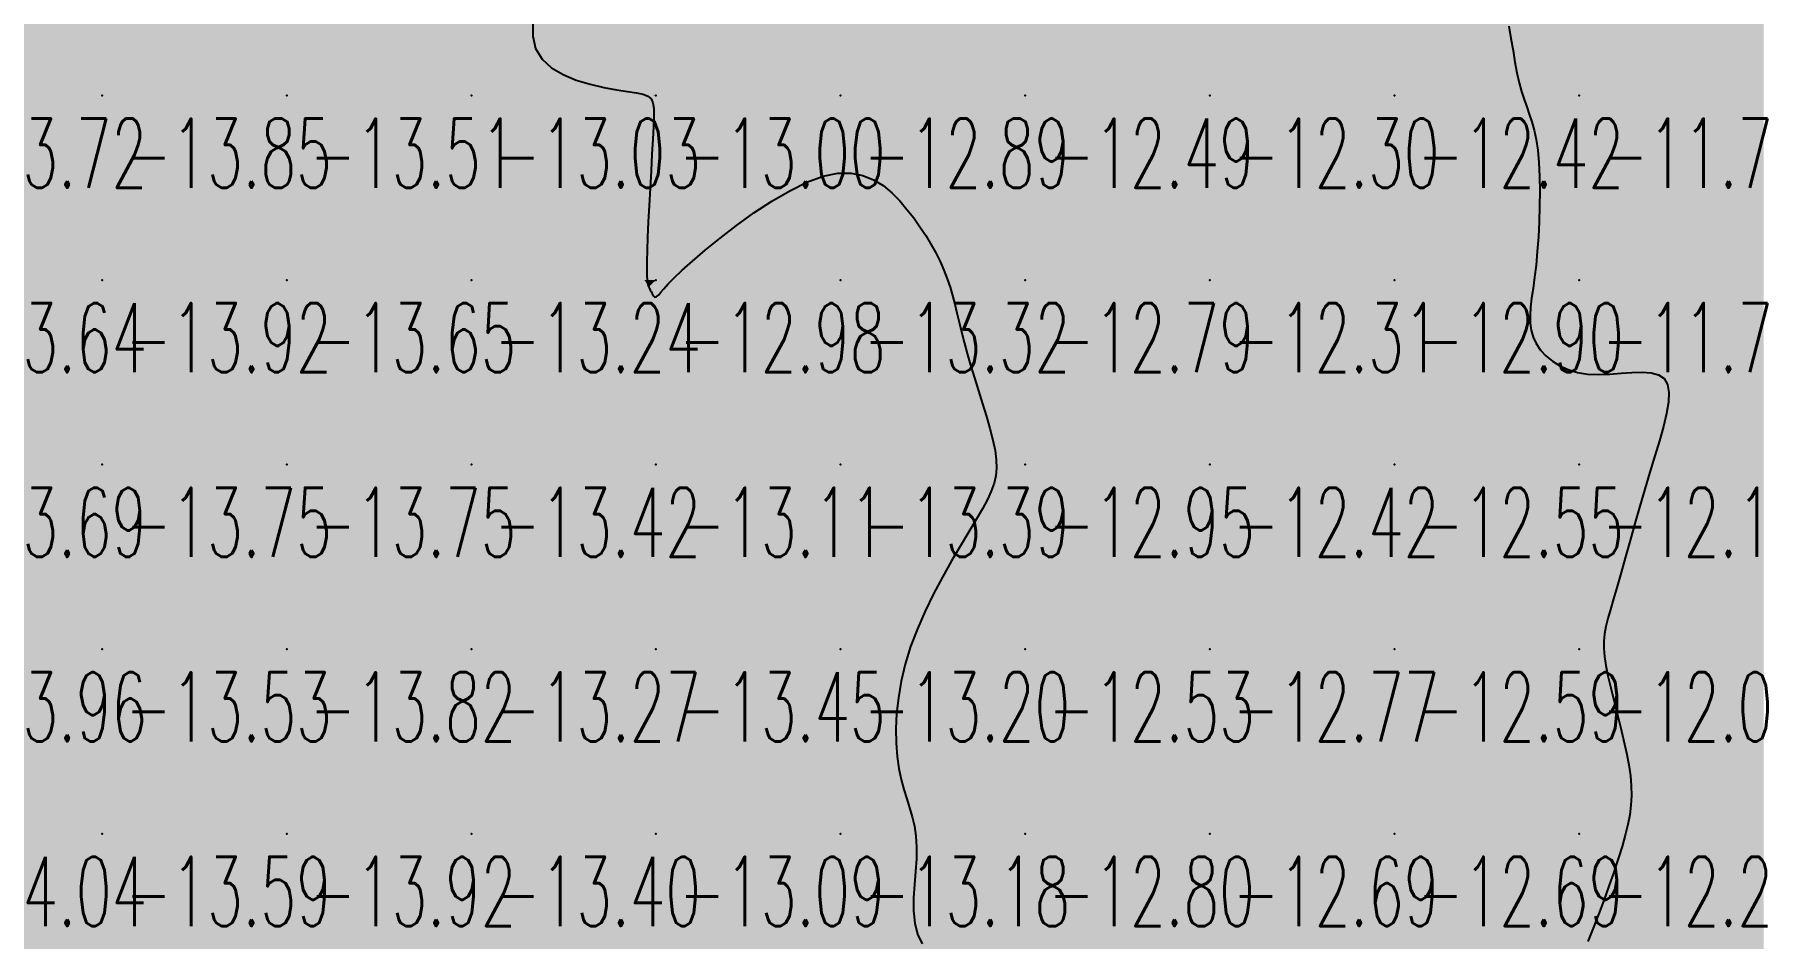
# Model space of a CAD drawing. Header units: millimetres. Extents: x 88261 to 90953, y 390274 to 392322.
# Drawn here: x 89756.6 to 89850.2, y 391011.6 to 391060.5 of the extents above; entities that cross this region are included whole.
import ezdxf
from ezdxf.enums import TextEntityAlignment as Align

# ---------------------------------------------------------------- set-up
doc = ezdxf.new("R2010")
doc.units = ezdxf.units.MM
doc.header["$LTSCALE"] = 25
for name, color, linetype in [('CN_03_00', 7, 'Continuous'), ('COTEAlt', 7, 'Continuous'), ('TN_COLORIAGE', 7, 'Continuous')]:
    doc.layers.add(name, color=color, linetype=linetype)
doc.styles.add('Simplex 1.0', font='Simplex.shx', dxfattribs={"width": 0.99, "height": 2.5})
doc.styles.get("Standard").update_dxf_attribs({"font": 'times.ttf'})

# ---------------------------------------------------------------- blocks, each defined once
blk = doc.blocks.new('COTE')
at = {"color": 0}
blk.add_point((0, 0), dxfattribs=at)
at = {"layer": 'COTEAlt'}
blk.add_attdef('ALT', text='', height=3.75, dxfattribs=at).set_placement((1.25, -1.25), align=Align.TOP_LEFT)

msp = doc.modelspace()

# ---------------------------------------------------------------- linework, layer by layer
at = {"layer": 'CN_03_00', "flags": 128}
for points, elevation in [([(89783.586, 391061.232), (89783.574, 391060.458), (89783.732, 391059.779), (89784.081, 391059.209), (89784.592, 391058.743), (89785.223, 391058.369), (89785.932, 391058.074), (89786.677, 391057.848), (89787.416, 391057.677), (89788.107, 391057.549), (89788.708, 391057.454), (89789.187, 391057.378), (89789.548, 391057.3), (89789.808, 391057.197), (89789.982, 391057.049), (89790.084, 391056.834), (89790.129, 391056.528), (89790.133, 391056.111), (89790.11, 391055.56), (89790.074, 391054.864), (89790.031, 391054.05), (89789.982, 391053.157), (89789.931, 391052.223), (89789.881, 391051.286), (89789.835, 391050.385), (89789.797, 391049.557), (89789.768, 391048.842), (89789.753, 391048.267), (89789.75, 391047.822), (89789.757, 391047.488), (89789.773, 391047.244), (89789.797, 391047.071), (89789.827, 391046.949), (89789.861, 391046.859), (89789.899, 391046.779), (89789.939, 391046.696), (89789.981, 391046.609), (89790.024, 391046.524), (89790.069, 391046.447), (89790.116, 391046.382), (89790.164, 391046.336), (89790.214, 391046.314), (89790.266, 391046.321), (89790.322, 391046.362), (89790.398, 391046.446), (89790.51, 391046.58), (89790.676, 391046.771), (89790.913, 391047.028), (89791.24, 391047.358), (89791.673, 391047.769), (89792.23, 391048.269), (89792.921, 391048.859), (89793.725, 391049.512), (89794.613, 391050.194), (89795.556, 391050.871), (89796.526, 391051.51), (89797.493, 391052.078), (89798.43, 391052.54), (89799.307, 391052.863), (89800.102, 391053.023), (89800.816, 391053.031), (89801.458, 391052.908), (89802.034, 391052.675), (89802.554, 391052.354), (89803.023, 391051.965), (89803.451, 391051.53), (89803.844, 391051.069), (89804.21, 391050.6), (89804.549, 391050.128), (89804.861, 391049.655), (89805.147, 391049.181), (89805.407, 391048.708), (89805.64, 391048.237), (89805.846, 391047.77), (89806.026, 391047.309), (89806.18, 391046.852), (89806.315, 391046.395), (89806.436, 391045.931), (89806.553, 391045.453), (89806.67, 391044.954), (89806.797, 391044.428), (89806.938, 391043.867), (89807.103, 391043.265), (89807.294, 391042.619), (89807.504, 391041.939), (89807.724, 391041.241), (89807.944, 391040.54), (89808.153, 391039.851), (89808.341, 391039.188), (89808.499, 391038.567), (89808.617, 391038.002), (89808.685, 391037.503), (89808.701, 391037.055), (89808.662, 391036.637), (89808.567, 391036.227), (89808.414, 391035.806), (89808.202, 391035.353), (89807.928, 391034.846), (89807.59, 391034.265), (89807.19, 391033.595), (89806.743, 391032.843), (89806.265, 391032.023), (89805.775, 391031.149), (89805.291, 391030.234), (89804.829, 391029.292), (89804.408, 391028.335), (89804.045, 391027.378), (89803.755, 391026.433), (89803.535, 391025.508), (89803.38, 391024.61), (89803.285, 391023.746), (89803.245, 391022.923), (89803.254, 391022.148), (89803.308, 391021.427), (89803.4, 391020.769), (89803.525, 391020.176), (89803.672, 391019.634), (89803.829, 391019.128), (89803.985, 391018.64), (89804.129, 391018.153), (89804.248, 391017.651), (89804.333, 391017.116), (89804.37, 391016.531), (89804.355, 391015.886), (89804.306, 391015.196), (89804.248, 391014.482), (89804.205, 391013.763), (89804.202, 391013.062), (89804.263, 391012.4), (89804.413, 391011.796), (89804.677, 391011.272)], -13), ([(89836.441, 391060.989), (89836.563, 391060.321), (89836.674, 391059.669), (89836.78, 391059.044), (89836.889, 391058.46), (89837.005, 391057.927), (89837.134, 391057.453), (89837.272, 391057.024), (89837.414, 391056.62), (89837.556, 391056.22), (89837.691, 391055.805), (89837.815, 391055.354), (89837.923, 391054.849), (89838.01, 391054.268), (89838.071, 391053.599), (89838.108, 391052.856), (89838.122, 391052.061), (89838.115, 391051.235), (89838.09, 391050.4), (89838.048, 391049.576), (89837.99, 391048.786), (89837.92, 391048.051), (89837.84, 391047.386), (89837.758, 391046.789), (89837.684, 391046.251), (89837.628, 391045.764), (89837.598, 391045.319), (89837.604, 391044.907), (89837.656, 391044.521), (89837.764, 391044.151), (89837.934, 391043.792), (89838.166, 391043.448), (89838.457, 391043.128), (89838.805, 391042.84), (89839.208, 391042.589), (89839.661, 391042.386), (89840.164, 391042.236), (89840.712, 391042.148), (89841.301, 391042.125), (89841.912, 391042.147), (89842.524, 391042.19), (89843.117, 391042.232), (89843.668, 391042.248), (89844.157, 391042.215), (89844.563, 391042.108), (89844.865, 391041.904), (89845.047, 391041.584), (89845.119, 391041.154), (89845.097, 391040.624), (89844.994, 391040.004), (89844.827, 391039.304), (89844.611, 391038.535), (89844.361, 391037.706), (89844.092, 391036.829), (89843.818, 391035.915), (89843.544, 391034.98), (89843.274, 391034.043), (89843.012, 391033.123), (89842.762, 391032.236), (89842.527, 391031.402), (89842.312, 391030.638), (89842.12, 391029.962), (89841.954, 391029.387), (89841.817, 391028.894), (89841.711, 391028.461), (89841.637, 391028.063), (89841.598, 391027.678), (89841.595, 391027.28), (89841.63, 391026.847), (89841.704, 391026.355), (89841.819, 391025.787), (89841.965, 391025.154), (89842.133, 391024.473), (89842.313, 391023.763), (89842.494, 391023.041), (89842.666, 391022.324), (89842.819, 391021.631), (89842.944, 391020.98), (89843.031, 391020.382), (89843.08, 391019.827), (89843.091, 391019.301), (89843.063, 391018.788), (89842.998, 391018.271), (89842.896, 391017.737), (89842.756, 391017.17), (89842.58, 391016.553), (89842.369, 391015.877), (89842.128, 391015.154), (89841.865, 391014.4), (89841.586, 391013.632), (89841.299, 391012.866), (89841.011, 391012.12), (89840.729, 391011.41)], -12)]:
    msp.add_lwpolyline(points, dxfattribs=dict(at, elevation=elevation))
at = {"layer": 'TN_COLORIAGE', "color": 221}
for points in [[(89750.249, 391067.239, -13.348), (89750.249, 391057.239, -13.348), (89760.249, 391067.239, -13.348)], [(89750.249, 391057.239, -13.348), (89760.249, 391057.239, -13.348), (89760.249, 391067.239, -13.348)], [(89760.249, 391067.239, -13.532), (89760.249, 391057.239, -13.532), (89770.249, 391067.239, -13.532)], [(89760.249, 391057.239, -13.532), (89770.249, 391057.239, -13.532), (89770.249, 391067.239, -13.532)], [(89770.249, 391067.239, -13.299), (89770.249, 391057.239, -13.299), (89780.249, 391067.239, -13.299)], [(89770.249, 391057.239, -13.299), (89780.249, 391057.239, -13.299), (89780.249, 391067.239, -13.299)], [(89780.249, 391067.239, -13), (89786.05, 391067.239, -13), (89780.249, 391057.239, -13), (89781.557, 391058.548, -13)], [(89781.557, 391058.548, -13.033), (89790.115, 391057.239, -13.033), (89780.249, 391057.239, -13.033)], [(89750.249, 391057.239, -13.855), (89750.249, 391047.239, -13.855), (89760.249, 391057.239, -13.855)], [(89750.249, 391047.239, -13.855), (89760.249, 391047.239, -13.855), (89760.249, 391057.239, -13.855)], [(89760.249, 391057.239, -13.508), (89760.249, 391047.239, -13.508), (89770.249, 391057.239, -13.508)], [(89760.249, 391047.239, -13.508), (89770.249, 391047.239, -13.508), (89770.249, 391057.239, -13.508)], [(89770.249, 391057.239, -13.033), (89770.249, 391047.239, -13.033), (89780.249, 391057.239, -13.033)], [(89770.249, 391047.239, -13.033), (89780.249, 391047.239, -13.033), (89780.249, 391057.239, -13.033)], [(89780.249, 391047.239, -13), (89790.23, 391057.221, -13), (89780.249, 391057.239, -13), (89790.115, 391057.239, -13)], [(89789.625, 391047.239, -13.24), (89790.23, 391057.221, -13.24), (89780.249, 391047.239, -13.24)], [(89800.249, 391054.706, -13.321), (89790.721, 391047.239, -13.321), (89800.249, 391047.239, -13.321)], [(89804.126, 391051.117, -13.321), (89800.249, 391054.706, -13.321), (89800.249, 391047.239, -13.321)], [(89804.126, 391051.117, -13.321), (89806.31, 391047.239, -13.321), (89800.249, 391047.239, -13.321)], [(89750.249, 391047.239, -13.92), (89750.249, 391037.239, -13.92), (89760.249, 391047.239, -13.92)], [(89750.249, 391037.239, -13.92), (89760.249, 391037.239, -13.92), (89760.249, 391047.239, -13.92)], [(89760.249, 391047.239, -13.653), (89760.249, 391037.239, -13.653), (89770.249, 391047.239, -13.653)], [(89760.249, 391037.239, -13.653), (89770.249, 391037.239, -13.653), (89770.249, 391047.239, -13.653)], [(89770.249, 391047.239, -13.24), (89770.249, 391037.239, -13.24), (89780.249, 391047.239, -13.24)], [(89770.249, 391037.239, -13.24), (89780.249, 391037.239, -13.24), (89780.249, 391047.239, -13.24)], [(89780.249, 391037.239, -13), (89789.88, 391046.871, -13), (89780.249, 391047.239, -13), (89789.625, 391047.239, -13)], [(89790.249, 391037.239, -13.321), (89800.249, 391037.239, -13.321), (89800.249, 391047.239, -13.321)], [(89800.249, 391047.239, -13), (89790.721, 391047.239, -13), (89790.249, 391037.239, -13), (89790.249, 391045.953, -13)], [(89800.249, 391037.239, -13), (89806.787, 391043.778, -13), (89800.249, 391047.239, -13), (89806.31, 391047.239, -13)], [(89780.249, 391037.239, -13), (89789.88, 391046.871, -13), (89790.249, 391037.239, -13), (89790.249, 391045.953, -13)], [(89806.787, 391043.778, -13.394), (89809.157, 391037.239, -13.394), (89800.249, 391037.239, -13.394)], [(89750.249, 391037.239, -13.747), (89750.249, 391027.239, -13.747), (89760.249, 391037.239, -13.747)], [(89750.249, 391027.239, -13.747), (89760.249, 391027.239, -13.747), (89760.249, 391037.239, -13.747)], [(89760.249, 391037.239, -13.755), (89760.249, 391027.239, -13.755), (89770.249, 391037.239, -13.755)], [(89760.249, 391027.239, -13.755), (89770.249, 391027.239, -13.755), (89770.249, 391037.239, -13.755)], [(89770.249, 391037.239, -13.417), (89770.249, 391027.239, -13.417), (89780.249, 391037.239, -13.417)], [(89770.249, 391027.239, -13.417), (89780.249, 391027.239, -13.417), (89780.249, 391037.239, -13.417)], [(89780.249, 391037.239, -13.108), (89780.249, 391027.239, -13.108), (89790.249, 391037.239, -13.108)], [(89780.249, 391027.239, -13.108), (89790.249, 391027.239, -13.108), (89790.249, 391037.239, -13.108)], [(89790.249, 391027.239, -13.394), (89800.249, 391027.239, -13.394), (89800.249, 391037.239, -13.394)], [(89790.249, 391037.239, -13.394), (89790.249, 391027.239, -13.394), (89800.249, 391037.239, -13.394)], [(89800.249, 391037.239, -13), (89809.157, 391037.239, -13), (89800.249, 391027.239, -13), (89808.287, 391035.278, -13)], [(89803.235, 391027.239, -13.198), (89808.287, 391035.278, -13.198), (89800.249, 391027.239, -13.198)], [(89750.249, 391022.009, -13.527), (89750.998, 391017.989, -13.527), (89750.249, 391027.239, -13.527), (89760.249, 391027.239, -13.527)], [(89751.101, 391017.239, -13.527), (89750.998, 391017.989, -13.527), (89760.249, 391017.239, -13.527), (89760.249, 391027.239, -13.527)], [(89760.249, 391027.239, -13.822), (89760.249, 391017.239, -13.822), (89770.249, 391027.239, -13.822)], [(89760.249, 391017.239, -13.822), (89770.249, 391017.239, -13.822), (89770.249, 391027.239, -13.822)], [(89770.249, 391027.239, -13.271), (89770.249, 391017.239, -13.271), (89780.249, 391027.239, -13.271)], [(89770.249, 391017.239, -13.271), (89780.249, 391017.239, -13.271), (89780.249, 391027.239, -13.271)], [(89780.249, 391027.239, -13.449), (89780.249, 391017.239, -13.449), (89790.249, 391027.239, -13.449)], [(89780.249, 391017.239, -13.449), (89790.249, 391017.239, -13.449), (89790.249, 391027.239, -13.449)], [(89790.249, 391017.239, -13.198), (89800.249, 391017.239, -13.198), (89800.249, 391027.239, -13.198)], [(89790.249, 391027.239, -13.198), (89790.249, 391017.239, -13.198), (89800.249, 391027.239, -13.198)], [(89800.249, 391027.239, -13), (89803.235, 391027.239, -13), (89800.249, 391017.239, -13), (89803.043, 391020.034, -13)], [(89803.043, 391020.034, -13.18), (89804.993, 391017.239, -13.18), (89800.249, 391017.239, -13.18)], [(89750.249, 391014.93, -13.588), (89751.101, 391017.239, -13.588), (89750.249, 391007.239, -13.588), (89760.249, 391017.239, -13.588)], [(89750.249, 391007.239, -13.588), (89760.249, 391007.239, -13.588), (89760.249, 391017.239, -13.588)], [(89760.249, 391017.239, -13.92), (89760.249, 391007.239, -13.92), (89770.249, 391017.239, -13.92)], [(89760.249, 391007.239, -13.92), (89770.249, 391007.239, -13.92), (89770.249, 391017.239, -13.92)], [(89770.249, 391017.239, -13.405), (89770.249, 391007.239, -13.405), (89780.249, 391017.239, -13.405)], [(89770.249, 391007.239, -13.405), (89780.249, 391007.239, -13.405), (89780.249, 391017.239, -13.405)], [(89780.249, 391017.239, -13.086), (89780.249, 391007.239, -13.086), (89790.249, 391017.239, -13.086)], [(89780.249, 391007.239, -13.086), (89790.249, 391007.239, -13.086), (89790.249, 391017.239, -13.086)], [(89790.249, 391007.239, -13.18), (89800.249, 391007.239, -13.18), (89800.249, 391017.239, -13.18)], [(89790.249, 391017.239, -13.18), (89790.249, 391007.239, -13.18), (89800.249, 391017.239, -13.18)], [(89800.249, 391017.239, -13), (89804.993, 391017.239, -13), (89800.249, 391007.239, -13), (89803.205, 391010.195, -13)]]:
    msp.add_solid(points, dxfattribs=at)
at = {"layer": 'TN_COLORIAGE', "color": 211}
for points in [[(89781.557, 391058.548, -12.783), (89786.05, 391067.239, -12.783), (89790.249, 391067.239, -12.783)], [(89790.115, 391057.239, -12.783), (89781.557, 391058.548, -12.783), (89790.249, 391057.239, -12.783), (89790.249, 391067.239, -12.783)], [(89790.249, 391057.239, -12.586), (89800.249, 391057.239, -12.586), (89800.249, 391067.239, -12.586)], [(89790.249, 391067.239, -12.586), (89790.249, 391057.239, -12.586), (89800.249, 391067.239, -12.586)], [(89800.249, 391057.239, -12.515), (89810.249, 391057.239, -12.515), (89810.249, 391067.239, -12.515)], [(89800.249, 391067.239, -12.515), (89800.249, 391057.239, -12.515), (89810.249, 391067.239, -12.515)], [(89810.249, 391057.239, -12.272), (89820.249, 391057.239, -12.272), (89820.249, 391067.239, -12.272)], [(89810.249, 391067.239, -12.272), (89810.249, 391057.239, -12.272), (89820.249, 391067.239, -12.272)], [(89820.249, 391057.239, -12.132), (89830.249, 391057.239, -12.132), (89830.249, 391067.239, -12.132)], [(89820.249, 391067.239, -12.132), (89820.249, 391057.239, -12.132), (89830.249, 391067.239, -12.132)], [(89830.249, 391057.239, -12), (89836.331, 391063.321, -12), (89830.249, 391067.239, -12), (89833.514, 391067.239, -12)], [(89836.331, 391063.321, -12.424), (89836.852, 391057.239, -12.424), (89830.249, 391057.239, -12.424)], [(89790.23, 391057.221, -12.984), (89789.625, 391047.239, -12.984), (89790.249, 391057.239, -12.984), (89790.249, 391047.239, -12.984)], [(89790.115, 391057.239, -13), (89790.23, 391057.221, -13), (89790.249, 391057.239, -13)], [(89790.721, 391047.239, -12.891), (89800.249, 391054.706, -12.891), (89790.249, 391047.239, -12.891), (89800.249, 391057.239, -12.891)], [(89790.249, 391057.239, -12.891), (89790.249, 391047.239, -12.891), (89800.249, 391057.239, -12.891)], [(89800.249, 391054.706, -12.492), (89804.126, 391051.117, -12.492), (89800.249, 391057.239, -12.492), (89810.249, 391057.239, -12.492)], [(89806.31, 391047.239, -12.492), (89804.126, 391051.117, -12.492), (89810.249, 391047.239, -12.492), (89810.249, 391057.239, -12.492)], [(89810.249, 391047.239, -12.296), (89820.249, 391047.239, -12.296), (89820.249, 391057.239, -12.296)], [(89810.249, 391057.239, -12.296), (89810.249, 391047.239, -12.296), (89820.249, 391057.239, -12.296)], [(89820.249, 391047.239, -12.424), (89830.249, 391047.239, -12.424), (89830.249, 391057.239, -12.424)], [(89820.249, 391057.239, -12.424), (89820.249, 391047.239, -12.424), (89830.249, 391057.239, -12.424)], [(89830.249, 391047.239, -12), (89838.292, 391055.282, -12), (89830.249, 391057.239, -12), (89836.852, 391057.239, -12)], [(89838.039, 391047.239, -12.896), (89838.292, 391055.282, -12.896), (89830.249, 391047.239, -12.896)], [(89789.625, 391047.239, -12.984), (89789.88, 391046.871, -12.984), (89790.249, 391047.239, -12.984)], [(89790.249, 391045.953, -12.984), (89789.88, 391046.871, -12.984), (89790.249, 391047.239, -12.984)], [(89790.249, 391045.953, -12.984), (89790.721, 391047.239, -12.984), (89790.249, 391047.239, -12.984)], [(89806.31, 391047.239, -12.791), (89806.787, 391043.778, -12.791), (89810.249, 391047.239, -12.791)], [(89809.157, 391037.239, -12.791), (89806.787, 391043.778, -12.791), (89810.249, 391037.239, -12.791), (89810.249, 391047.239, -12.791)], [(89810.249, 391037.239, -12.315), (89820.249, 391037.239, -12.315), (89820.249, 391047.239, -12.315)], [(89810.249, 391047.239, -12.315), (89810.249, 391037.239, -12.315), (89820.249, 391047.239, -12.315)], [(89820.249, 391037.239, -12.896), (89830.249, 391037.239, -12.896), (89830.249, 391047.239, -12.896)], [(89820.249, 391047.239, -12.896), (89820.249, 391037.239, -12.896), (89830.249, 391047.239, -12.896)], [(89830.249, 391047.239, -12), (89838.039, 391047.239, -12), (89830.249, 391037.239, -12), (89837.073, 391044.064, -12)], [(89830.249, 391037.239, -12), (89837.073, 391044.064, -12), (89840.249, 391037.239, -12), (89840.249, 391041.408, -12)], [(89844.129, 391037.239, -12.182), (89846.203, 391043.194, -12.182), (89840.249, 391037.239, -12.182)], [(89840.249, 391041.408, -12.182), (89846.203, 391043.194, -12.182), (89840.249, 391037.239, -12.182)], [(89808.287, 391035.278, -12.535), (89803.235, 391027.239, -12.535), (89810.249, 391037.239, -12.535), (89810.249, 391027.239, -12.535)], [(89808.287, 391035.278, -12.952), (89809.157, 391037.239, -12.952), (89810.249, 391037.239, -12.952)], [(89810.249, 391027.239, -12.424), (89820.249, 391027.239, -12.424), (89820.249, 391037.239, -12.424)], [(89810.249, 391037.239, -12.424), (89810.249, 391027.239, -12.424), (89820.249, 391037.239, -12.424)], [(89820.249, 391027.239, -12.547), (89830.249, 391027.239, -12.547), (89830.249, 391037.239, -12.547)], [(89820.249, 391037.239, -12.547), (89820.249, 391027.239, -12.547), (89830.249, 391037.239, -12.547)], [(89830.249, 391027.239, -12.182), (89840.249, 391027.239, -12.182), (89840.249, 391037.239, -12.182)], [(89830.249, 391037.239, -12.182), (89830.249, 391027.239, -12.182), (89840.249, 391037.239, -12.182)], [(89840.249, 391037.239, -12), (89844.129, 391037.239, -12), (89840.249, 391027.239, -12), (89841.833, 391028.824, -12)], [(89841.258, 391027.239, -12.054), (89841.833, 391028.824, -12.054), (89840.249, 391027.239, -12.054)], [(89804.993, 391017.239, -12.535), (89803.043, 391020.034, -12.535), (89810.249, 391017.239, -12.535), (89810.249, 391027.239, -12.535)], [(89803.043, 391020.034, -12.535), (89803.235, 391027.239, -12.535), (89810.249, 391027.239, -12.535)], [(89810.249, 391017.239, -12.771), (89820.249, 391017.239, -12.771), (89820.249, 391027.239, -12.771)], [(89810.249, 391027.239, -12.771), (89810.249, 391017.239, -12.771), (89820.249, 391027.239, -12.771)], [(89820.249, 391017.239, -12.585), (89830.249, 391017.239, -12.585), (89830.249, 391027.239, -12.585)], [(89820.249, 391027.239, -12.585), (89820.249, 391017.239, -12.585), (89830.249, 391027.239, -12.585)], [(89830.249, 391017.239, -12.054), (89840.249, 391017.239, -12.054), (89840.249, 391027.239, -12.054)], [(89830.249, 391027.239, -12.054), (89830.249, 391017.239, -12.054), (89840.249, 391027.239, -12.054)], [(89840.249, 391017.239, -12), (89843.359, 391020.35, -12), (89840.249, 391027.239, -12), (89841.258, 391027.239, -12)], [(89842.968, 391017.239, -12.217), (89843.359, 391020.35, -12.217), (89840.249, 391017.239, -12.217)], [(89810.249, 391009.613, -12.8), (89803.205, 391010.195, -12.8), (89810.249, 391017.239, -12.8)], [(89803.205, 391010.195, -12.8), (89804.993, 391017.239, -12.8), (89810.249, 391017.239, -12.8)], [(89810.249, 391009.613, -12.693), (89811.935, 391008.925, -12.693), (89810.249, 391017.239, -12.693), (89820.249, 391017.239, -12.693)], [(89814.783, 391007.239, -12.693), (89811.935, 391008.925, -12.693), (89820.249, 391007.239, -12.693), (89820.249, 391017.239, -12.693)], [(89820.249, 391007.239, -12.694), (89830.249, 391007.239, -12.694), (89830.249, 391017.239, -12.694)], [(89820.249, 391017.239, -12.694), (89820.249, 391007.239, -12.694), (89830.249, 391017.239, -12.694)], [(89830.249, 391007.239, -12), (89838.794, 391007.239, -12), (89840.249, 391017.239, -12), (89840.249, 391010.01, -12)], [(89830.249, 391017.239, -12.217), (89830.249, 391007.239, -12.217), (89840.249, 391017.239, -12.217)], [(89842.968, 391017.239, -12.217), (89840.249, 391010.01, -12.217), (89840.249, 391017.239, -12.217)]]:
    msp.add_solid(points, dxfattribs=at)
at = {"layer": 'TN_COLORIAGE', "color": 201}
for points in [[(89836.852, 391057.239, -11.727), (89836.331, 391063.321, -11.727), (89840.249, 391057.239, -11.727), (89840.249, 391067.239, -11.727)], [(89840.249, 391057.239, -11.774), (89850.249, 391057.239, -11.774), (89850.249, 391067.239, -11.774)], [(89840.249, 391067.239, -11.774), (89840.249, 391057.239, -11.774), (89850.249, 391067.239, -11.774)], [(89836.852, 391057.239, -11.782), (89838.292, 391055.282, -11.782), (89840.249, 391057.239, -11.782)], [(89838.292, 391055.282, -11.746), (89838.039, 391047.239, -11.746), (89840.249, 391057.239, -11.746), (89840.249, 391047.239, -11.746)], [(89840.249, 391047.239, -11.836), (89850.249, 391047.239, -11.836), (89850.249, 391057.239, -11.836)], [(89840.249, 391057.239, -11.836), (89840.249, 391047.239, -11.836), (89850.249, 391057.239, -11.836)], [(89840.249, 391041.408, -11.746), (89837.073, 391044.064, -11.746), (89840.249, 391047.239, -11.746)], [(89837.073, 391044.064, -11.746), (89838.039, 391047.239, -11.746), (89840.249, 391047.239, -11.746)], [(89846.203, 391043.194, -11.746), (89840.249, 391041.408, -11.746), (89850.249, 391047.239, -11.746), (89840.249, 391047.239, -11.746)], [(89846.203, 391043.194, -11.713), (89844.129, 391037.239, -11.713), (89850.249, 391047.239, -11.713), (89850.249, 391037.239, -11.713)], [(89841.833, 391028.824, -11.519), (89841.258, 391027.239, -11.519), (89850.249, 391037.239, -11.519), (89850.249, 391027.239, -11.519)], [(89841.833, 391028.824, -11.713), (89844.129, 391037.239, -11.713), (89850.249, 391037.239, -11.713)], [(89841.258, 391027.239, -11.519), (89843.359, 391020.35, -11.519), (89850.249, 391027.239, -11.519)], [(89843.359, 391020.35, -11.419), (89842.968, 391017.239, -11.419), (89850.249, 391027.239, -11.419), (89850.249, 391017.239, -11.419)], [(89840.249, 391007.239, -11.419), (89850.249, 391007.239, -11.419), (89850.249, 391017.239, -11.419)], [(89840.249, 391010.01, -11.419), (89842.968, 391017.239, -11.419), (89840.249, 391007.239, -11.419), (89850.249, 391017.239, -11.419)]]:
    msp.add_solid(points, dxfattribs=at)

# ---------------------------------------------------------------- block references
at = {"layer": 'COTEAlt'}
ref = msp.add_blockref('COTE', (89750.249, 391057.239), dxfattribs=at)
ref.add_attrib('ALT', '-13.72', dxfattribs={"height": 3.75, "style": 'Simplex 1.0', "width": 0.6}).set_placement((89751.499, 391055.989), align=Align.TOP_LEFT)
ref = msp.add_blockref('COTE', (89760.249, 391057.239), dxfattribs=at)
ref.add_attrib('ALT', '-13.85', dxfattribs={"height": 3.75, "style": 'Simplex 1.0', "width": 0.6}).set_placement((89761.499, 391055.989), align=Align.TOP_LEFT)
ref = msp.add_blockref('COTE', (89770.249, 391057.239), dxfattribs=at)
ref.add_attrib('ALT', '-13.51', dxfattribs={"height": 3.75, "style": 'Simplex 1.0', "width": 0.6}).set_placement((89771.499, 391055.989), align=Align.TOP_LEFT)
ref = msp.add_blockref('COTE', (89780.249, 391057.239), dxfattribs=at)
ref.add_attrib('ALT', '-13.03', dxfattribs={"height": 3.75, "style": 'Simplex 1.0', "width": 0.6}).set_placement((89781.499, 391055.989), align=Align.TOP_LEFT)
ref = msp.add_blockref('COTE', (89790.249, 391057.239), dxfattribs=at)
ref.add_attrib('ALT', '-13.00', dxfattribs={"height": 3.75, "style": 'Simplex 1.0', "width": 0.6}).set_placement((89791.499, 391055.989), align=Align.TOP_LEFT)
ref = msp.add_blockref('COTE', (89800.249, 391057.239), dxfattribs=at)
ref.add_attrib('ALT', '-12.89', dxfattribs={"height": 3.75, "style": 'Simplex 1.0', "width": 0.6}).set_placement((89801.499, 391055.989), align=Align.TOP_LEFT)
ref = msp.add_blockref('COTE', (89810.249, 391057.239), dxfattribs=at)
ref.add_attrib('ALT', '-12.49', dxfattribs={"height": 3.75, "style": 'Simplex 1.0', "width": 0.6}).set_placement((89811.499, 391055.989), align=Align.TOP_LEFT)
ref = msp.add_blockref('COTE', (89820.249, 391057.239), dxfattribs=at)
ref.add_attrib('ALT', '-12.30', dxfattribs={"height": 3.75, "style": 'Simplex 1.0', "width": 0.6}).set_placement((89821.499, 391055.989), align=Align.TOP_LEFT)
ref = msp.add_blockref('COTE', (89830.249, 391057.239), dxfattribs=at)
ref.add_attrib('ALT', '-12.42', dxfattribs={"height": 3.75, "style": 'Simplex 1.0', "width": 0.6}).set_placement((89831.499, 391055.989), align=Align.TOP_LEFT)
ref = msp.add_blockref('COTE', (89840.249, 391057.239), dxfattribs=at)
ref.add_attrib('ALT', '-11.78', dxfattribs={"height": 3.75, "style": 'Simplex 1.0', "width": 0.6}).set_placement((89841.499, 391055.989), align=Align.TOP_LEFT)
ref = msp.add_blockref('COTE', (89750.249, 391047.239), dxfattribs=at)
ref.add_attrib('ALT', '-13.64', dxfattribs={"height": 3.75, "style": 'Simplex 1.0', "width": 0.6}).set_placement((89751.499, 391045.989), align=Align.TOP_LEFT)
ref = msp.add_blockref('COTE', (89760.249, 391047.239), dxfattribs=at)
ref.add_attrib('ALT', '-13.92', dxfattribs={"height": 3.75, "style": 'Simplex 1.0', "width": 0.6}).set_placement((89761.499, 391045.989), align=Align.TOP_LEFT)
ref = msp.add_blockref('COTE', (89770.249, 391047.239), dxfattribs=at)
ref.add_attrib('ALT', '-13.65', dxfattribs={"height": 3.75, "style": 'Simplex 1.0', "width": 0.6}).set_placement((89771.499, 391045.989), align=Align.TOP_LEFT)
ref = msp.add_blockref('COTE', (89780.249, 391047.239), dxfattribs=at)
ref.add_attrib('ALT', '-13.24', dxfattribs={"height": 3.75, "style": 'Simplex 1.0', "width": 0.6}).set_placement((89781.499, 391045.989), align=Align.TOP_LEFT)
ref = msp.add_blockref('COTE', (89790.249, 391047.239), dxfattribs=at)
ref.add_attrib('ALT', '-12.98', dxfattribs={"height": 3.75, "style": 'Simplex 1.0', "width": 0.6}).set_placement((89791.499, 391045.989), align=Align.TOP_LEFT)
ref = msp.add_blockref('COTE', (89800.249, 391047.239), dxfattribs=at)
ref.add_attrib('ALT', '-13.32', dxfattribs={"height": 3.75, "style": 'Simplex 1.0', "width": 0.6}).set_placement((89801.499, 391045.989), align=Align.TOP_LEFT)
ref = msp.add_blockref('COTE', (89810.249, 391047.239), dxfattribs=at)
ref.add_attrib('ALT', '-12.79', dxfattribs={"height": 3.75, "style": 'Simplex 1.0', "width": 0.6}).set_placement((89811.499, 391045.989), align=Align.TOP_LEFT)
ref = msp.add_blockref('COTE', (89820.249, 391047.239), dxfattribs=at)
ref.add_attrib('ALT', '-12.31', dxfattribs={"height": 3.75, "style": 'Simplex 1.0', "width": 0.6}).set_placement((89821.499, 391045.989), align=Align.TOP_LEFT)
ref = msp.add_blockref('COTE', (89830.249, 391047.239), dxfattribs=at)
ref.add_attrib('ALT', '-12.90', dxfattribs={"height": 3.75, "style": 'Simplex 1.0', "width": 0.6}).set_placement((89831.499, 391045.989), align=Align.TOP_LEFT)
ref = msp.add_blockref('COTE', (89840.249, 391047.239), dxfattribs=at)
ref.add_attrib('ALT', '-11.75', dxfattribs={"height": 3.75, "style": 'Simplex 1.0', "width": 0.6}).set_placement((89841.499, 391045.989), align=Align.TOP_LEFT)
ref = msp.add_blockref('COTE', (89750.249, 391037.239), dxfattribs=at)
ref.add_attrib('ALT', '-13.69', dxfattribs={"height": 3.75, "style": 'Simplex 1.0', "width": 0.6}).set_placement((89751.499, 391035.989), align=Align.TOP_LEFT)
ref = msp.add_blockref('COTE', (89760.249, 391037.239), dxfattribs=at)
ref.add_attrib('ALT', '-13.75', dxfattribs={"height": 3.75, "style": 'Simplex 1.0', "width": 0.6}).set_placement((89761.499, 391035.989), align=Align.TOP_LEFT)
ref = msp.add_blockref('COTE', (89770.249, 391037.239), dxfattribs=at)
ref.add_attrib('ALT', '-13.75', dxfattribs={"height": 3.75, "style": 'Simplex 1.0', "width": 0.6}).set_placement((89771.499, 391035.989), align=Align.TOP_LEFT)
ref = msp.add_blockref('COTE', (89780.249, 391037.239), dxfattribs=at)
ref.add_attrib('ALT', '-13.42', dxfattribs={"height": 3.75, "style": 'Simplex 1.0', "width": 0.6}).set_placement((89781.499, 391035.989), align=Align.TOP_LEFT)
ref = msp.add_blockref('COTE', (89790.249, 391037.239), dxfattribs=at)
ref.add_attrib('ALT', '-13.11', dxfattribs={"height": 3.75, "style": 'Simplex 1.0', "width": 0.6}).set_placement((89791.499, 391035.989), align=Align.TOP_LEFT)
ref = msp.add_blockref('COTE', (89800.249, 391037.239), dxfattribs=at)
ref.add_attrib('ALT', '-13.39', dxfattribs={"height": 3.75, "style": 'Simplex 1.0', "width": 0.6}).set_placement((89801.499, 391035.989), align=Align.TOP_LEFT)
ref = msp.add_blockref('COTE', (89810.249, 391037.239), dxfattribs=at)
ref.add_attrib('ALT', '-12.95', dxfattribs={"height": 3.75, "style": 'Simplex 1.0', "width": 0.6}).set_placement((89811.499, 391035.989), align=Align.TOP_LEFT)
ref = msp.add_blockref('COTE', (89820.249, 391037.239), dxfattribs=at)
ref.add_attrib('ALT', '-12.42', dxfattribs={"height": 3.75, "style": 'Simplex 1.0', "width": 0.6}).set_placement((89821.499, 391035.989), align=Align.TOP_LEFT)
ref = msp.add_blockref('COTE', (89830.249, 391037.239), dxfattribs=at)
ref.add_attrib('ALT', '-12.55', dxfattribs={"height": 3.75, "style": 'Simplex 1.0', "width": 0.6}).set_placement((89831.499, 391035.989), align=Align.TOP_LEFT)
ref = msp.add_blockref('COTE', (89840.249, 391037.239), dxfattribs=at)
ref.add_attrib('ALT', '-12.18', dxfattribs={"height": 3.75, "style": 'Simplex 1.0', "width": 0.6}).set_placement((89841.499, 391035.989), align=Align.TOP_LEFT)
ref = msp.add_blockref('COTE', (89750.249, 391027.239), dxfattribs=at)
ref.add_attrib('ALT', '-13.96', dxfattribs={"height": 3.75, "style": 'Simplex 1.0', "width": 0.6}).set_placement((89751.499, 391025.989), align=Align.TOP_LEFT)
ref = msp.add_blockref('COTE', (89760.249, 391027.239), dxfattribs=at)
ref.add_attrib('ALT', '-13.53', dxfattribs={"height": 3.75, "style": 'Simplex 1.0', "width": 0.6}).set_placement((89761.499, 391025.989), align=Align.TOP_LEFT)
ref = msp.add_blockref('COTE', (89770.249, 391027.239), dxfattribs=at)
ref.add_attrib('ALT', '-13.82', dxfattribs={"height": 3.75, "style": 'Simplex 1.0', "width": 0.6}).set_placement((89771.499, 391025.989), align=Align.TOP_LEFT)
ref = msp.add_blockref('COTE', (89780.249, 391027.239), dxfattribs=at)
ref.add_attrib('ALT', '-13.27', dxfattribs={"height": 3.75, "style": 'Simplex 1.0', "width": 0.6}).set_placement((89781.499, 391025.989), align=Align.TOP_LEFT)
ref = msp.add_blockref('COTE', (89790.249, 391027.239), dxfattribs=at)
ref.add_attrib('ALT', '-13.45', dxfattribs={"height": 3.75, "style": 'Simplex 1.0', "width": 0.6}).set_placement((89791.499, 391025.989), align=Align.TOP_LEFT)
ref = msp.add_blockref('COTE', (89800.249, 391027.239), dxfattribs=at)
ref.add_attrib('ALT', '-13.20', dxfattribs={"height": 3.75, "style": 'Simplex 1.0', "width": 0.6}).set_placement((89801.499, 391025.989), align=Align.TOP_LEFT)
ref = msp.add_blockref('COTE', (89810.249, 391027.239), dxfattribs=at)
ref.add_attrib('ALT', '-12.53', dxfattribs={"height": 3.75, "style": 'Simplex 1.0', "width": 0.6}).set_placement((89811.499, 391025.989), align=Align.TOP_LEFT)
ref = msp.add_blockref('COTE', (89820.249, 391027.239), dxfattribs=at)
ref.add_attrib('ALT', '-12.77', dxfattribs={"height": 3.75, "style": 'Simplex 1.0', "width": 0.6}).set_placement((89821.499, 391025.989), align=Align.TOP_LEFT)
ref = msp.add_blockref('COTE', (89830.249, 391027.239), dxfattribs=at)
ref.add_attrib('ALT', '-12.59', dxfattribs={"height": 3.75, "style": 'Simplex 1.0', "width": 0.6}).set_placement((89831.499, 391025.989), align=Align.TOP_LEFT)
ref = msp.add_blockref('COTE', (89840.249, 391027.239), dxfattribs=at)
ref.add_attrib('ALT', '-12.05', dxfattribs={"height": 3.75, "style": 'Simplex 1.0', "width": 0.6}).set_placement((89841.499, 391025.989), align=Align.TOP_LEFT)
ref = msp.add_blockref('COTE', (89750.249, 391017.239), dxfattribs=at)
ref.add_attrib('ALT', '-14.04', dxfattribs={"height": 3.75, "style": 'Simplex 1.0', "width": 0.6}).set_placement((89751.499, 391015.989), align=Align.TOP_LEFT)
ref = msp.add_blockref('COTE', (89760.249, 391017.239), dxfattribs=at)
ref.add_attrib('ALT', '-13.59', dxfattribs={"height": 3.75, "style": 'Simplex 1.0', "width": 0.6}).set_placement((89761.499, 391015.989), align=Align.TOP_LEFT)
ref = msp.add_blockref('COTE', (89770.249, 391017.239), dxfattribs=at)
ref.add_attrib('ALT', '-13.92', dxfattribs={"height": 3.75, "style": 'Simplex 1.0', "width": 0.6}).set_placement((89771.499, 391015.989), align=Align.TOP_LEFT)
ref = msp.add_blockref('COTE', (89780.249, 391017.239), dxfattribs=at)
ref.add_attrib('ALT', '-13.40', dxfattribs={"height": 3.75, "style": 'Simplex 1.0', "width": 0.6}).set_placement((89781.499, 391015.989), align=Align.TOP_LEFT)
ref = msp.add_blockref('COTE', (89790.249, 391017.239), dxfattribs=at)
ref.add_attrib('ALT', '-13.09', dxfattribs={"height": 3.75, "style": 'Simplex 1.0', "width": 0.6}).set_placement((89791.499, 391015.989), align=Align.TOP_LEFT)
ref = msp.add_blockref('COTE', (89800.249, 391017.239), dxfattribs=at)
ref.add_attrib('ALT', '-13.18', dxfattribs={"height": 3.75, "style": 'Simplex 1.0', "width": 0.6}).set_placement((89801.499, 391015.989), align=Align.TOP_LEFT)
ref = msp.add_blockref('COTE', (89810.249, 391017.239), dxfattribs=at)
ref.add_attrib('ALT', '-12.80', dxfattribs={"height": 3.75, "style": 'Simplex 1.0', "width": 0.6}).set_placement((89811.499, 391015.989), align=Align.TOP_LEFT)
ref = msp.add_blockref('COTE', (89820.249, 391017.239), dxfattribs=at)
ref.add_attrib('ALT', '-12.69', dxfattribs={"height": 3.75, "style": 'Simplex 1.0', "width": 0.6}).set_placement((89821.499, 391015.989), align=Align.TOP_LEFT)
ref = msp.add_blockref('COTE', (89830.249, 391017.239), dxfattribs=at)
ref.add_attrib('ALT', '-12.69', dxfattribs={"height": 3.75, "style": 'Simplex 1.0', "width": 0.6}).set_placement((89831.499, 391015.989), align=Align.TOP_LEFT)
ref = msp.add_blockref('COTE', (89840.249, 391017.239), dxfattribs=at)
ref.add_attrib('ALT', '-12.22', dxfattribs={"height": 3.75, "style": 'Simplex 1.0', "width": 0.6}).set_placement((89841.499, 391015.989), align=Align.TOP_LEFT)

doc.saveas('drawing.dxf')
